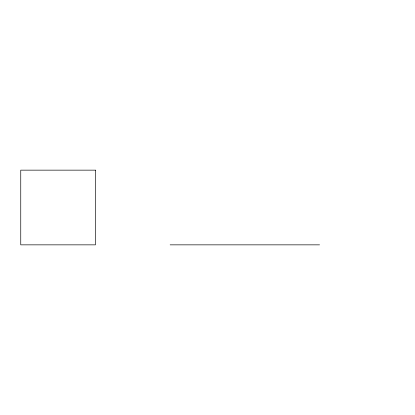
<?xml version="1.0" encoding="UTF-8"?>
<svg xmlns="http://www.w3.org/2000/svg" width="415" height="415" viewBox="0 0 415 415"><rect width="100%" height="100%" fill="white"/><g stroke="black" fill="none" stroke-linecap="round" stroke-linejoin="round"><path stroke-width="0.62" d="M170.15 244.85L319.55 244.85M95.45 170.15L20.75 170.15L20.75 244.85L95.45 244.85L95.45 170.15"/></g></svg>
